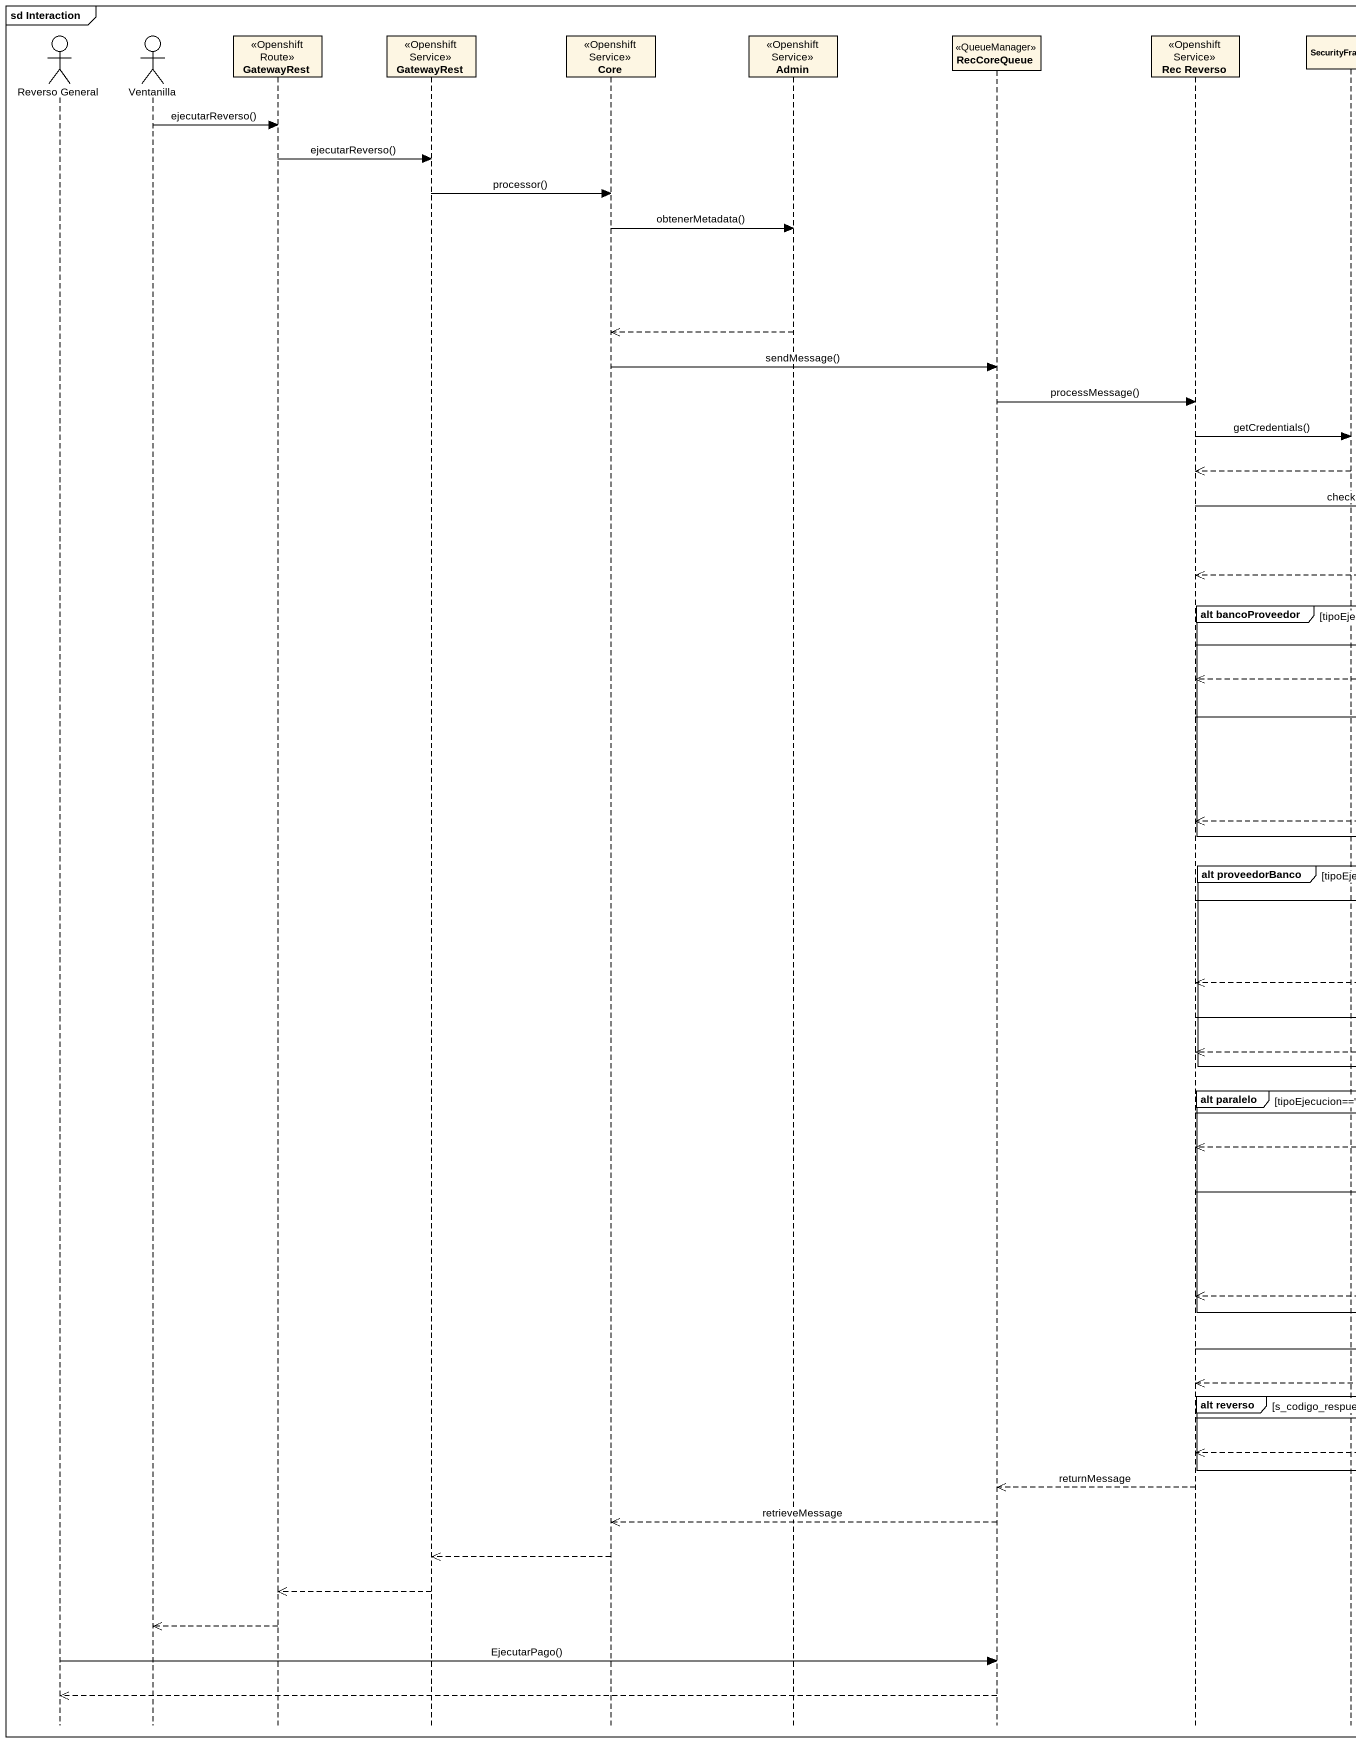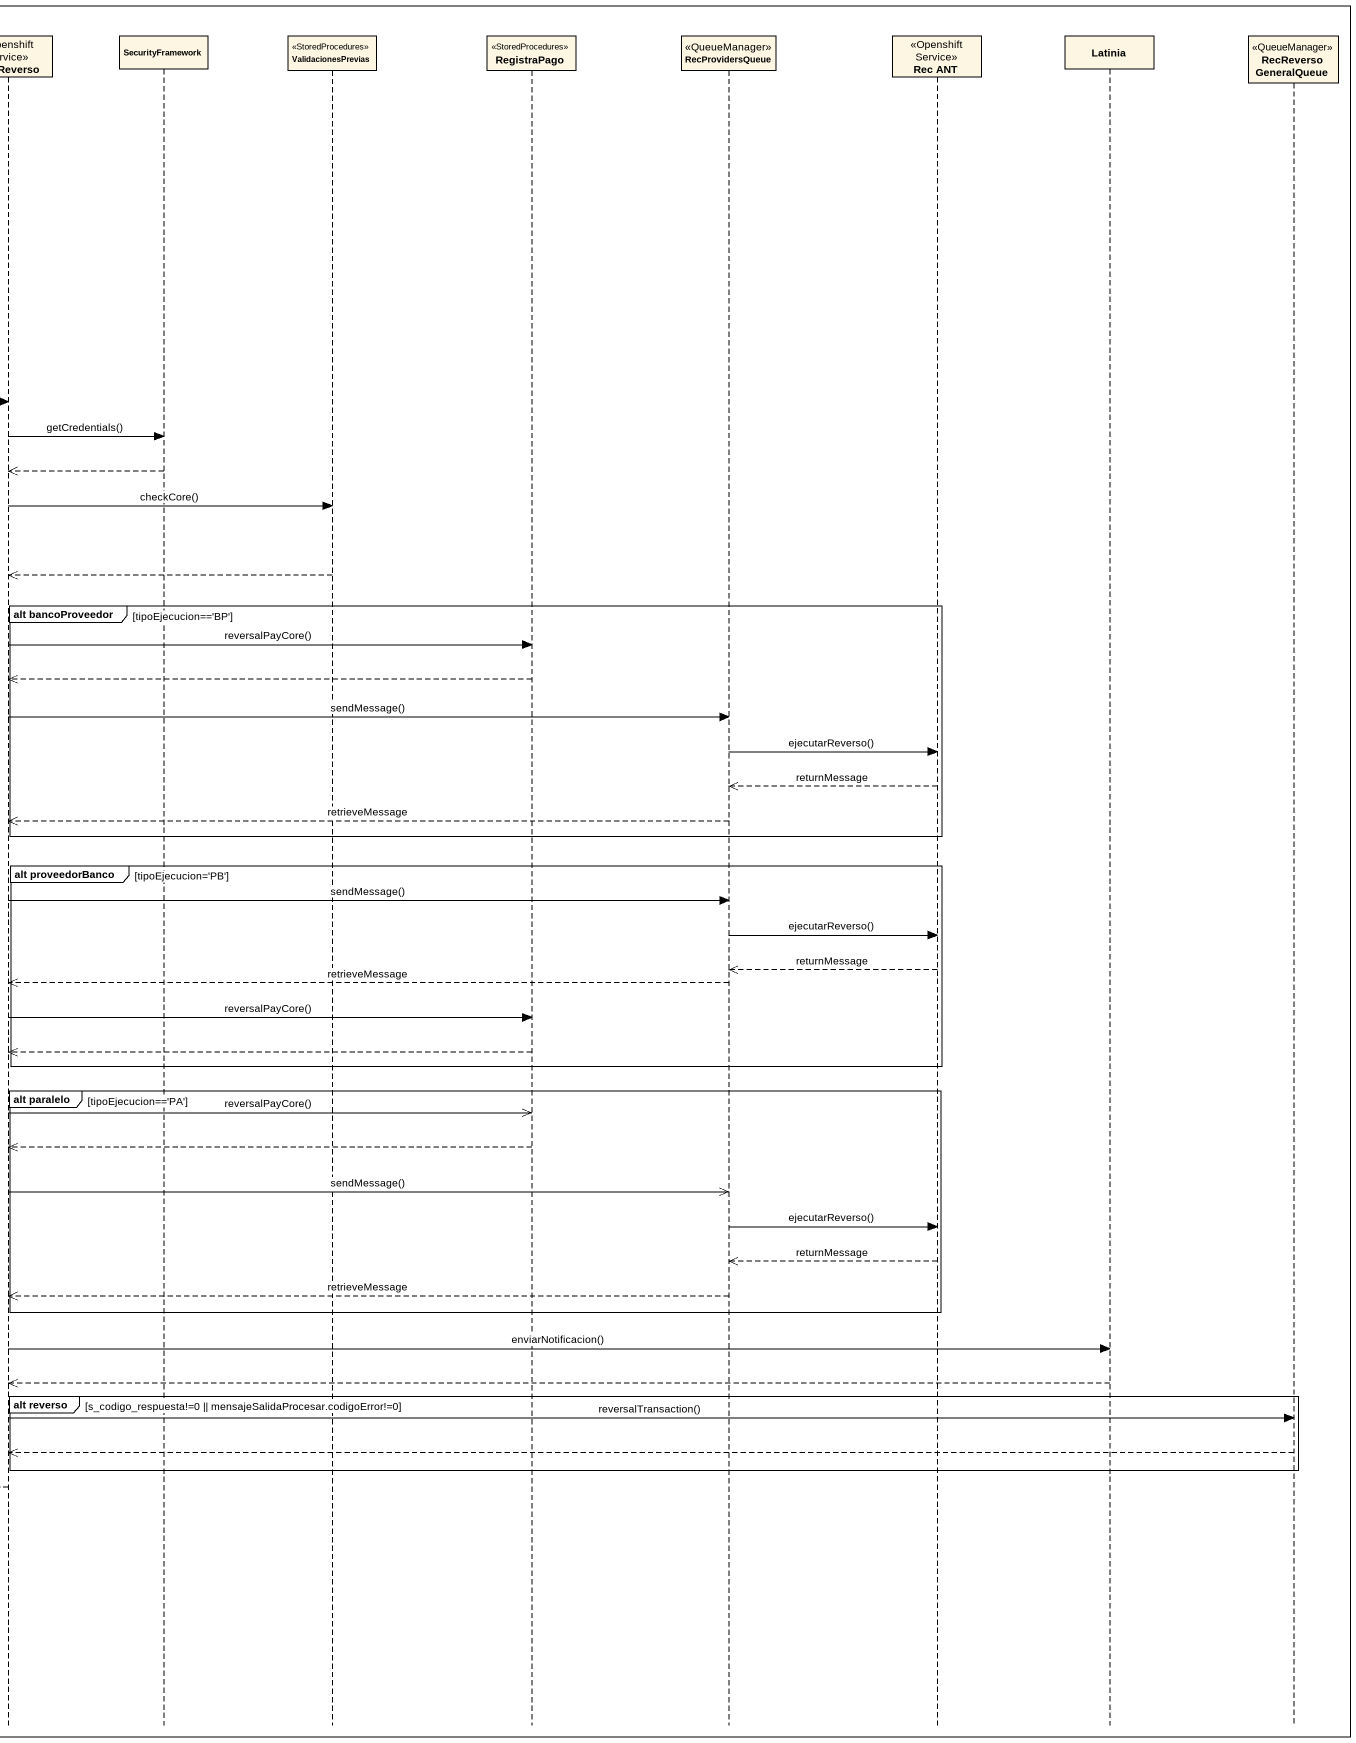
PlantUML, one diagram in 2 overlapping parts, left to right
@startuml
mainframe sd Interaction
hide footbox
actor "Reverso General" as Reverso_General
actor Ventanilla
participant GatewayRest <<Openshift Route>>
participant "GatewayRest" as GatewayRest_2 <<Openshift Service>>
participant Core <<Openshift Service>>
participant Admin <<Openshift Service>>
participant RecCoreQueue <<QueueManager>>
participant "Rec Reverso" as Rec_Reverso <<Openshift Service>>
participant SecurityFramework
participant ValidacionesPrevias <<StoredProcedures>>
participant RegistraPago <<StoredProcedures>>
participant RecProvidersQueue <<QueueManager>>
participant "Rec ANT" as Rec_ANT <<Openshift Service>>
participant Latinia
participant RecReversoGeneralQueue <<QueueManager>>

Ventanilla -> GatewayRest : ejecutarReverso()
GatewayRest -> GatewayRest_2 : ejecutarReverso()
GatewayRest_2 -> Core : processor()
Core -> Admin : obtenerMetadata()
Admin -->> Core
Core -> RecCoreQueue : sendMessage()
RecCoreQueue -> Rec_Reverso : processMessage()
Rec_Reverso -> SecurityFramework : getCredentials()
SecurityFramework -->> Rec_Reverso
Rec_Reverso -> ValidacionesPrevias : checkCore()
ValidacionesPrevias -->> Rec_Reverso
group alt bancoProveedor [tipoEjecucion=='BP']
  Rec_Reverso -> RegistraPago : reversalPayCore()
  RegistraPago -->> Rec_Reverso
  Rec_Reverso -> RecProvidersQueue : sendMessage()
  RecProvidersQueue -> Rec_ANT : ejecutarReverso()
  Rec_ANT -->> RecProvidersQueue : returnMessage
  RecProvidersQueue -->> Rec_Reverso : retrieveMessage
end
group alt proveedorBanco [tipoEjecucion='PB']
  Rec_Reverso -> RecProvidersQueue : sendMessage()
  RecProvidersQueue -> Rec_ANT : ejecutarReverso()
  Rec_ANT -->> RecProvidersQueue : returnMessage
  RecProvidersQueue -->> Rec_Reverso : retrieveMessage
  Rec_Reverso -> RegistraPago : reversalPayCore()
  RegistraPago -->> Rec_Reverso
end
group alt paralelo [tipoEjecucion=='PA']
  Rec_Reverso ->> RegistraPago : reversalPayCore()
  RegistraPago -->> Rec_Reverso
  Rec_Reverso ->> RecProvidersQueue : sendMessage()
  RecProvidersQueue -> Rec_ANT : ejecutarReverso()
  Rec_ANT -->> RecProvidersQueue : returnMessage
  RecProvidersQueue -->> Rec_Reverso : retrieveMessage
end
Rec_Reverso -> Latinia : enviarNotificacion()
Latinia -->> Rec_Reverso
group alt reverso [s_codigo_respuesta!=0 || mensajeSalidaProcesar.codigoError!=0]
  Rec_Reverso -> RecReversoGeneralQueue : reversalTransaction()
  RecReversoGeneralQueue -->> Rec_Reverso
end
Rec_Reverso -->> RecCoreQueue : returnMessage
RecCoreQueue -->> Core : retrieveMessage
Core -->> GatewayRest_2
GatewayRest_2 -->> GatewayRest
GatewayRest -->> Ventanilla
Reverso_General -> RecCoreQueue : EjecutarPago()
RecCoreQueue -->> Reverso_General
@enduml
